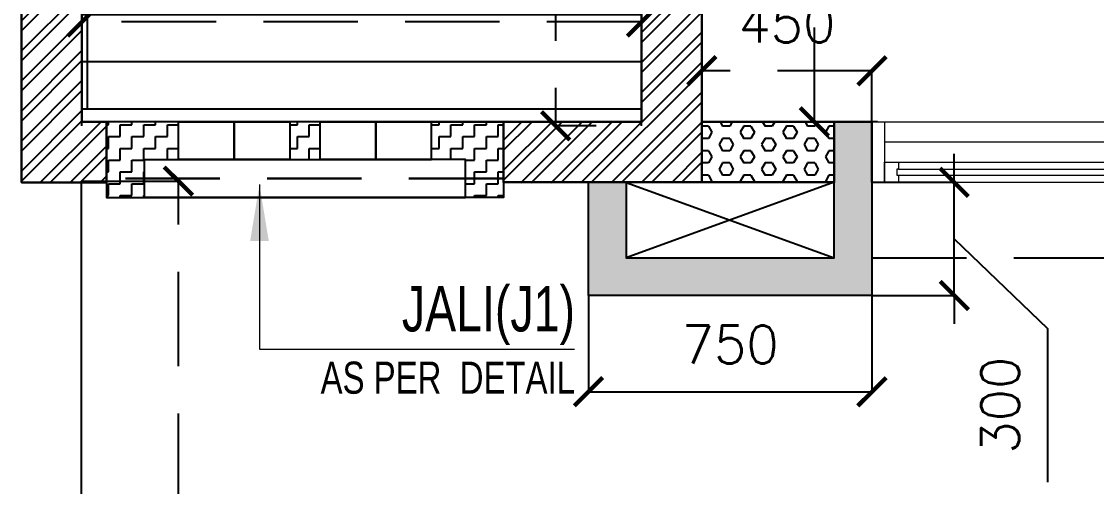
# Model space of a CAD drawing. Header units: millimetres. Extents: x 1180970 to 1231451, y -5737889 to -5695638.
# Drawn here: x 1184833 to 1187677, y -5720489 to -5719258 of the extents above; entities that cross this region are included whole.
import ezdxf

# ---------------------------------------------------------------- set-up
doc = ezdxf.new("R2010")
doc.units = ezdxf.units.MM
doc.header["$LTSCALE"] = 1000
doc.header["$MEASUREMENT"] = 0
for name, pattern in [('3BHK-A$1$AUDIT_D_120904163729-0', [0]), ('AUDIT_D_120904163729-0', [0]), ('T8(T9 IS SIMILAR) - GROUND FLOOR - DIMENSION & TEXTING$0$HIDDEN', [0.375, 0.25, -0.125]), ('T8(T9 IS SIMILAR) - GROUND FLOOR ELEVATION$0$AUDIT_D_120904163729-0', [0]), ('T8(T9 IS SIMILAR) - GROUND FLOOR ELEVATION$1$HIDDEN', [0.375, 0.25, -0.125]), ('T8_REFUGE COLUMNS$0$CENTER2', [1.125, 0.75, -0.125, 0.125, -0.125])]:
    doc.linetypes.add(name, pattern=pattern)
doc.layers.get('0').update_dxf_attribs({"linetype": 'AUDIT_D_120904163729-0'})
for name, color, linetype in [('3BHK-A$0$LEDGE WALL', 5, 'Continuous'), ('3BHK-A$1$A-HATCH -160', 251, '3BHK-A$1$AUDIT_D_120904163729-0'), ('3BHK-A$1$CUT-OUT', 49, 'Continuous'), ('A-GARDEN PARTITION', 1, 'Continuous'), ('T8(T9 IS SIMILAR) - GROUND FLOOR - DIMENSION & TEXTING$0$A-DIMENSIONS', 2, 'T8(T9 IS SIMILAR) - GROUND FLOOR - DIMENSION & TEXTING$0$HIDDEN'), ('T8(T9 IS SIMILAR) - GROUND FLOOR ELEVATION$0$A-DIM', 1, 'T8(T9 IS SIMILAR) - GROUND FLOOR ELEVATION$0$AUDIT_D_120904163729-0'), ('T8(T9 IS SIMILAR) - GROUND FLOOR ELEVATION$0$A-WALL HATCH', 252, 'T8(T9 IS SIMILAR) - GROUND FLOOR ELEVATION$0$AUDIT_D_120904163729-0'), ('T8(T9 IS SIMILAR) - GROUND FLOOR ELEVATION$0$A-WALL-FEATURES', 6, 'T8(T9 IS SIMILAR) - GROUND FLOOR ELEVATION$0$AUDIT_D_120904163729-0'), ('T8_REFUGE COLUMNS$0$A-CENTERLINE', 193, 'T8_REFUGE COLUMNS$0$CENTER2')]:
    doc.layers.add(name, color=color, linetype=linetype)
for name, color, linetype, lineweight in [('3BHK-A$1$Window', 4, 'Continuous', 20), ('3BHK-A$2$A-WALL- 160', 6, 'Continuous', 30), ('T8(T9 IS SIMILAR) - GROUND FLOOR - DIMENSION & TEXTING$0$R0-18-10-2014-T1-1st Podium Floor Plan$0$Text', 2, 'Continuous', 0), ('T8(T9 IS SIMILAR) - GROUND FLOOR ELEVATION$0$ELE-1', 4, 'Continuous', 30), ('T8(T9 IS SIMILAR) - GROUND FLOOR$0$D&W', 8, 'Continuous', 25)]:
    doc.layers.add(name, color=color, linetype=linetype, lineweight=lineweight)
doc.styles.add('T8(T9 IS SIMILAR) - GROUND FLOOR - DIMENSION & TEXTING$0$ARIAL ARROW', font='swisscl.ttf')
doc.styles.add('T8(T9 IS SIMILAR) - GROUND FLOOR - DIMENSION & TEXTING$0$Romans 1', font='romans.shx', dxfattribs={"height": 100})
doc.styles.add('T8(T9 IS SIMILAR) - GROUND FLOOR - DIMENSION & TEXTING$0$Tahoma', font='tahoma.ttf')
doc.styles.add('T8(T9 IS SIMILAR) - GROUND FLOOR ELEVATION$0$Romans 1', font='romans.shx', dxfattribs={"height": 100})
doc.dimstyles.new('T8(T9 IS SIMILAR) - GROUND FLOOR - DIMENSION & TEXTING$0$ALPINE S', dxfattribs={"dimscale": 0, "dimtxt": 100, "dimasz": 75, "dimexe": 0, "dimexo": 0, "dimgap": 75, "dimtad": 1, "dimdec": 0, "dimzin": 0, "dimdsep": 46, "dimtxsty": 'T8(T9 IS SIMILAR) - GROUND FLOOR - DIMENSION & TEXTING$0$Romans 1', "dimblk": 'T8(T9 IS SIMILAR) - GROUND FLOOR - DIMENSION & TEXTING$0$_ArchTick', "dimcen": 0.09, "dimclrd": 256, "dimclre": 256, "dimclrt": 7, "dimadec": 0, "dimazin": 0, "dimtfac": 1, "dimtdec": 0, "dimtofl": 0, "dimtmove": 1, "dimatfit": 0, "dimldrblk": 'T8(T9 IS SIMILAR) - GROUND FLOOR - DIMENSION & TEXTING$0$_Open90', "dimfxl": 1, "dimtolj": 1, "dimtzin": 0, "dimarcsym": 0})
doc.dimstyles.new('T8(T9 IS SIMILAR) - GROUND FLOOR - DIMENSION & TEXTING$0$SAMATA STD', dxfattribs={"dimtxt": 100, "dimasz": 50, "dimexe": 50, "dimexo": 50, "dimgap": 10, "dimtad": 0, "dimdec": 0, "dimrnd": 5, "dimzin": 0, "dimdsep": 46, "dimtxsty": 'T8(T9 IS SIMILAR) - GROUND FLOOR - DIMENSION & TEXTING$0$Tahoma', "dimblk": 'T8(T9 IS SIMILAR) - GROUND FLOOR - DIMENSION & TEXTING$0$_Origin2', "dimcen": -50, "dimdle": 50, "dimclrd": 7, "dimclre": 7, "dimclrt": 7, "dimadec": 0, "dimazin": 0, "dimtfac": 1, "dimtdec": 0, "dimtmove": 1, "dimatfit": 3, "dimfxl": 150, "dimtfill": 1, "dimtolj": 1, "dimtzin": 0, "dimlwd": -1, "dimlwe": -1, "dimarcsym": 0})
doc.dimstyles.new('T8(T9 IS SIMILAR) - GROUND FLOOR ELEVATION$0$ALPINE S', dxfattribs={"dimscale": 0, "dimtxt": 100, "dimasz": 75, "dimexe": 0, "dimexo": 0, "dimgap": 75, "dimtad": 1, "dimdec": 0, "dimzin": 0, "dimdsep": 46, "dimtxsty": 'T8(T9 IS SIMILAR) - GROUND FLOOR ELEVATION$0$Romans 1', "dimblk": 'T8(T9 IS SIMILAR) - GROUND FLOOR ELEVATION$0$_ArchTick', "dimcen": 0.09, "dimclrd": 256, "dimclre": 256, "dimclrt": 7, "dimadec": 0, "dimazin": 0, "dimtfac": 1, "dimtdec": 0, "dimtofl": 0, "dimtmove": 1, "dimatfit": 0, "dimldrblk": 'T8(T9 IS SIMILAR) - GROUND FLOOR ELEVATION$0$_Open90', "dimfxl": 1, "dimtolj": 1, "dimtzin": 0, "dimarcsym": 0})
pattern_1 = [(45, (-0.6522651473060251, 1285.594474900514), (-39.77475644174329, 39.7747564417433), []), (45, (25.8642391031608, 1285.594474900514), (-39.77475644174329, 39.7747564417433), [])]
pattern_2 = [(0, (0, 0), (31.25, 31.25), [31.25, -31.25]), (90, (31.25, 0), (-31.25, 31.25), [31.25, -31.25])]

# ---------------------------------------------------------------- blocks, each defined once
blk = doc.blocks.new('3BHK-A$1$2400')
at = {"layer": '3BHK-A$1$Window', "color": 1, "lineweight": 13}
for p, q in [((1151176.486151809, -5692111.929242792), (1148842.486151809, -5692111.929242792)), ((1149607.486151809, -5692111.929242792), (1148879.986151809, -5692111.929242792)), ((1149607.486151809, -5692165.255909459), (1148879.986151809, -5692165.255909459)), ((1150373.736151809, -5692165.255909459), (1149644.986151809, -5692165.255909459)), ((1150411.236151809, -5692165.255909459), (1151176.486151809, -5692165.25590946)), ((1149607.486151809, -5692218.582576125), (1148842.486151809, -5692218.582576125)), ((1150373.736151809, -5692218.582576125), (1149644.986151809, -5692218.582576125)), ((1151138.986151809, -5692218.582576125), (1150411.236151809, -5692218.582576125)), ((1150373.736151809, -5692271.929242792), (1148842.486151809, -5692271.929242792)), ((1151138.986151809, -5692271.929242792), (1150411.236151809, -5692271.929242792))]:
    blk.add_line(p, q, dxfattribs=at)
at = {"layer": '3BHK-A$1$Window', "color": 5, "lineweight": 13}
for p, q in [((1149607.486151809, -5692142.172576125), (1148879.986151809, -5692142.172576125)), ((1149607.486151809, -5692146.672576125), (1148879.986151809, -5692146.672576125)), ((1150373.736151809, -5692183.839242793), (1149644.986151809, -5692183.839242793)), ((1150373.736151809, -5692199.999242793), (1149644.986151809, -5692199.999242793)), ((1151138.986151809, -5692237.165909459), (1150411.236151809, -5692237.165909459)), ((1151138.986151809, -5692253.345909458), (1150411.236151809, -5692253.345909458))]:
    blk.add_line(p, q, dxfattribs=at)
at = {"layer": '3BHK-A$1$Window', "color": 4, "lineweight": 13}
for points in [[(1148842.486151809, -5692111.929242792), (1148809.486151809, -5692111.929242792), (1148809.486151809, -5692271.929242792), (1148842.486151809, -5692271.929242792)], [(1148879.986151809, -5692146.672576125), (1148879.986151809, -5692165.255909459), (1148842.486151809, -5692165.255909459), (1148842.486151809, -5692111.929242792), (1148879.986151809, -5692111.929242792), (1148879.986151809, -5692142.172576125), (1148875.486151809, -5692142.172576125), (1148875.486151809, -5692146.672576125)], [(1149607.486151809, -5692146.672576125), (1149607.486151809, -5692165.255909459), (1149644.986151809, -5692165.255909459), (1149644.986151809, -5692111.929242792), (1149607.486151809, -5692111.929242792), (1149607.486151809, -5692142.172576125), (1149611.986151809, -5692142.172576125), (1149611.986151809, -5692146.672576125)], [(1151209.486151809, -5692111.929242792), (1151176.486151809, -5692111.929242792), (1151176.486151809, -5692271.929242792), (1151209.486151809, -5692271.929242792)], [(1149644.986151809, -5692199.999242793), (1149644.986151809, -5692218.582576125), (1149607.486151809, -5692218.582576125), (1149607.486151809, -5692165.255909459), (1149644.986151809, -5692165.255909459), (1149644.986151809, -5692183.839242793), (1149640.486151809, -5692183.839242793), (1149640.486151809, -5692199.999242793)], [(1150373.736151809, -5692199.999242793), (1150373.736151809, -5692218.582576125), (1150411.236151809, -5692218.582576125), (1150411.236151809, -5692165.255909459), (1150373.736151809, -5692165.255909459), (1150373.736151809, -5692183.839242793), (1150378.236151809, -5692183.839242793), (1150378.236151809, -5692199.999242793)], [(1150411.236151809, -5692253.345909458), (1150411.236151809, -5692271.929242792), (1150373.736151809, -5692271.929242792), (1150373.736151809, -5692218.582576125), (1150411.236151809, -5692218.582576125), (1150411.236151809, -5692237.165909459), (1150406.736151809, -5692237.165909459), (1150406.736151809, -5692253.345909458)], [(1151138.986151809, -5692253.345909458), (1151138.986151809, -5692271.929242792), (1151176.486151809, -5692271.929242792), (1151176.486151809, -5692218.582576125), (1151138.986151809, -5692218.582576125), (1151138.986151809, -5692237.165909459), (1151143.486151809, -5692237.165909459), (1151143.486151809, -5692253.345909458)]]:
    blk.add_lwpolyline(points, close=True, dxfattribs=at)
blk = doc.blocks.new('3BHK-A')
at = {"layer": '3BHK-A$0$LEDGE WALL'}
h = blk.add_hatch(dxfattribs=at)
h.set_pattern_fill('HEX', color=8, scale=150, angle=180)
h.set_pattern_definition([(180, (1.3038516e-08, 0), (-4e-15, -32.47595264191645), [18.75, -37.5]), (300.0000000000001, (1.3038516e-08, 0), (28.125, 16.23797632095821), [18.74999999999995, -37.4999999999999]), (239.9999999999999, (-18.74999998696148, 0), (28.125, -16.23797632095823), [18.74999999999994, -37.49999999999989])])
h.paths.add_polyline_path([(1186982.808478173, -5719523.462200965), (1186632.739604952, -5719523.462200965), (1186632.739604952, -5719683.462200964), (1186982.808478173, -5719683.462200964)])
at = {"layer": '3BHK-A$1$A-HATCH -160', "linetype": 'ByBlock'}
h = blk.add_hatch(dxfattribs=at)
h.set_pattern_fill('ANSI32', color=256, scale=150)
h.set_pattern_definition(pattern_1)
h.paths.add_polyline_path([(1186107.738469346, -5719684.860871243), (1186107.721409821, -5719524.744388808), (1186472.739604953, -5719524.744388808), (1186472.739604953, -5717559.705498138), (1186152.762199037, -5717559.705498138), (1186152.762199037, -5717399.705498138), (1186632.739604952, -5717399.705498138), (1186632.739604952, -5719524.705498138), (1186632.740931469, -5719523.445928908), (1186632.738278435, -5719683.47847302)])
h = blk.add_hatch(dxfattribs=at)
h.set_pattern_fill('ANSI32', color=256, scale=150)
h.set_pattern_definition(pattern_1)
h.paths.add_polyline_path([(1184832.737551217, -5719684.923663792), (1184832.736045356, -5718799.589539891), (1184992.742031403, -5718799.58953988), (1184992.742031403, -5719524.705727474), (1185057.73979131, -5719524.754739667), (1185057.73979131, -5719684.972742796)])
at = {"layer": '3BHK-A$1$CUT-OUT'}
h = blk.add_hatch(dxfattribs=at)
h.set_pattern_fill('ANSI31', color=256, scale=1000, angle=135)
h.set_pattern_definition([(180, (23757.97681802139, 261.1719419937581), (-2.13e-14, -125), [])])
h.paths.add_polyline_path([(1186472.311793253, -5719523.462200964), (1184992.742031403, -5719523.462200964), (1184992.70892131, -5719223.462200967), (1185485.490922197, -5719223.462200967), (1185485.524032289, -5717558.462200964), (1186132.609652658, -5717558.462200964), (1186132.609652658, -5719223.462200965), (1186472.632652028, -5719223.462200965)])
at = {"layer": '3BHK-A$1$CUT-OUT', "elevation": 0.3632676598720848}
blk.add_lwpolyline([(1186472.311793253, -5719523.462200964), (1184992.742031403, -5719523.462200964), (1184992.70892131, -5719223.462200967), (1185485.490922197, -5719223.462200967), (1185485.524032289, -5717558.462200964), (1186132.609652658, -5717558.462200964), (1186132.609652658, -5719223.462200965), (1186472.632652028, -5719223.462200965)], close=True, dxfattribs=at)
at = {"layer": '3BHK-A$2$A-WALL- 160', "linetype": 'ByBlock'}
for p, q in [((1186632.739604952, -5719683.462200964, -0.0243255186329129), (1186632.739604954, -5717398.462200967, -0.0243255186329129)), ((1186472.739604953, -5719523.462200964, -0.0243255186329129), (1186472.739604953, -5717558.462200965, -0.0243255186329129)), ((1187082.742257987, -5719523.462200964, -0.0243255186329129), (1187082.742257987, -5719683.462200964, -0.0243255186329129)), ((1186472.739604953, -5719683.462200964, -0.0243255186329129), (1186632.739604952, -5719683.462200964, -0.0243255186329129))]:
    blk.add_line(p, q, dxfattribs=at)
at = {"layer": '3BHK-A$2$A-WALL- 160', "linetype": 'ByBlock', "elevation": -0.0243255186329129}
for points in [[(1184992.742031403, -5719523.462200964), (1184992.742031403, -5718798.346242707), (1184832.742031403, -5718798.346242707), (1184832.742031403, -5719683.680366618), (1184992.296918338, -5719683.680366618)], [(1184992.296918285, -5719683.680850721), (1185057.73979131, -5719683.729445622), (1185057.73979131, -5719523.462200964), (1184992.296663878, -5719523.462200964)], [(1186472.739604953, -5719683.462200964), (1186107.738458039, -5719683.511442495), (1186107.738458039, -5719523.462200964), (1186472.739604953, -5719523.462200964)]]:
    blk.add_lwpolyline(points, dxfattribs=at)
at = {"layer": '3BHK-A$2$A-WALL- 160', "linetype": 'ByBlock', "elevation": -0.5382146115771361}
blk.add_lwpolyline([(1186982.808478173, -5719523.462200965), (1186632.739604952, -5719523.462200965), (1186632.739604952, -5719683.462200964), (1186982.808478173, -5719683.462200964)], close=True, dxfattribs=at)
at = {"layer": '3BHK-A$2$A-WALL- 160', "linetype": 'ByBlock', "xscale": -1}
blk.add_blockref('3BHK-A$1$2400', (2338292.225756763, -27411.56550229807, -0.0243255186329129), dxfattribs=at)
blk = doc.blocks.new('T8_REFUGE COLUMNS')
at = {"layer": 'T8_REFUGE COLUMNS$0$A-CENTERLINE'}
blk.add_line((1185007.069074491, -5719488.744823414), (1185007.069074491, -5698299.636913835), dxfattribs=at)
blk = doc.blocks.new('T8(T9 IS SIMILAR) - GROUND FLOOR ELEVATION$0$_ArchTick')
at = {"color": 0, "linetype": 'ByBlock', "const_width": 0.15}
blk.add_lwpolyline([(-0.5, -0.5), (0.5, 0.5)], dxfattribs=at)
blk = doc.blocks.new('*D306')
at = {"layer": 'T8(T9 IS SIMILAR) - GROUND FLOOR ELEVATION$0$A-DIM', "linetype": 'T8(T9 IS SIMILAR) - GROUND FLOOR ELEVATION$1$HIDDEN', "lineweight": -2, "transparency": 16777216}
for p, q in [((1186332.744911022, -5719983.513847706), (1186332.744911022, -5720238.212598288)), ((1187082.742257987, -5719983.513847708), (1187082.742257987, -5720238.212598288))]:
    blk.add_line(p, q, dxfattribs=at)
at = {"layer": 'T8(T9 IS SIMILAR) - GROUND FLOOR ELEVATION$0$A-DIM', "lineweight": -2, "transparency": 16777216}
blk.add_line((1186332.744911022, -5720238.212598288), (1187082.742257987, -5720238.212598288), dxfattribs=at)
at = {"layer": 'T8(T9 IS SIMILAR) - GROUND FLOOR ELEVATION$0$A-DIM', "linetype": 'ByBlock', "lineweight": -2, "transparency": 16777216, "xscale": 75, "yscale": 75, "zscale": 75, "rotation": 180}
blk.add_blockref('T8(T9 IS SIMILAR) - GROUND FLOOR ELEVATION$0$_ArchTick', (1186332.744911022, -5720238.212598288), dxfattribs=at)
at = {"layer": 'T8(T9 IS SIMILAR) - GROUND FLOOR ELEVATION$0$A-DIM', "linetype": 'ByBlock', "lineweight": -2, "transparency": 16777216, "xscale": 75, "yscale": 75, "zscale": 75}
blk.add_blockref('T8(T9 IS SIMILAR) - GROUND FLOOR ELEVATION$0$_ArchTick', (1187082.742257987, -5720238.212598288), dxfattribs=at)
at = {"layer": 'T8(T9 IS SIMILAR) - GROUND FLOOR ELEVATION$0$A-DIM', "color": 7, "linetype": 'ByBlock', "transparency": 16777216, "insert": (1186707.743584505, -5720113.212598288), "char_height": 100, "attachment_point": 5, "style": 'T8(T9 IS SIMILAR) - GROUND FLOOR ELEVATION$0$Romans 1'}
blk.add_mtext('\\A1;750', dxfattribs=at)
blk = doc.blocks.new('T8(T9 IS SIMILAR) - GROUND FLOOR ELEVATION$0$_Open90')
at = {"color": 0, "linetype": 'ByBlock', "lineweight": -2}
for p, q in [((-0.5, 0.5), (0, 0)), ((0, 0), (-1, 0)), ((0, 0), (-0.5, -0.5))]:
    blk.add_line(p, q, dxfattribs=at)
blk = doc.blocks.new('*D307')
at = {"layer": 'T8(T9 IS SIMILAR) - GROUND FLOOR ELEVATION$0$A-DIM', "lineweight": -2, "transparency": 16777216}
for p, q in [((1187300.377972241, -5719683.513847708), (1187300.377972241, -5719608.513847708)), ((1187300.377972241, -5719983.513847708), (1187300.377972241, -5719683.513847708)), ((1187300.377972241, -5719833.513847708), (1187546.693985406, -5720070.548784839)), ((1187300.377972241, -5719983.513847708), (1187300.377972241, -5720058.513847708)), ((1187546.693985406, -5720070.548784839), (1187546.693985406, -5720477.691641982))]:
    blk.add_line(p, q, dxfattribs=at)
at = {"layer": 'T8(T9 IS SIMILAR) - GROUND FLOOR ELEVATION$0$A-DIM', "linetype": 'T8(T9 IS SIMILAR) - GROUND FLOOR ELEVATION$1$HIDDEN', "lineweight": -2, "transparency": 16777216}
for p, q in [((1187082.742257987, -5719683.513847708), (1187300.377972241, -5719683.513847708)), ((1187082.742257987, -5719983.513847708), (1187300.377972241, -5719983.513847708))]:
    blk.add_line(p, q, dxfattribs=at)
at = {"layer": 'T8(T9 IS SIMILAR) - GROUND FLOOR ELEVATION$0$A-DIM', "linetype": 'ByBlock', "lineweight": -2, "transparency": 16777216, "xscale": 75, "yscale": 75, "zscale": 75}
for p, rotation in [((1187300.377972241, -5719683.513847708), 270), ((1187300.377972241, -5719983.513847708), 90)]:
    blk.add_blockref('T8(T9 IS SIMILAR) - GROUND FLOOR ELEVATION$0$_ArchTick', p, dxfattribs=dict(at, rotation=rotation))
at = {"layer": 'T8(T9 IS SIMILAR) - GROUND FLOOR ELEVATION$0$A-DIM', "color": 7, "linetype": 'ByBlock', "transparency": 16777216, "insert": (1187421.693985406, -5720274.12021341), "char_height": 100, "attachment_point": 5, "rotation": 90, "style": 'T8(T9 IS SIMILAR) - GROUND FLOOR ELEVATION$0$Romans 1'}
blk.add_mtext('\\A1;300', dxfattribs=at)
blk = doc.blocks.new('T8(T9 IS SIMILAR) - GROUND FLOOR ELEVATION$0$JG')
at = {"layer": 'T8(T9 IS SIMILAR) - GROUND FLOOR ELEVATION$0$A-WALL HATCH', "linetype": 'ByBlock'}
h = blk.add_hatch(dxfattribs=at)
h.set_pattern_fill('ZIGZAG', color=256, scale=250)
h.set_pattern_definition(pattern_2)
h.paths.add_polyline_path([(1133312.256854269, -5722820.520059796), (1133392.470780536, -5722820.520059796), (1133392.470780536, -5722720.520030526), (1133312.256854269, -5722720.520030526)])
edge = h.paths.add_edge_path()
edge.add_line((1133877.164622129, -5722870.529525942), (1133877.164622129, -5722920.529525942))
edge.add_line((1133877.164622129, -5722920.529525942), (1133777.164622129, -5722920.529525942))
edge.add_line((1133777.164622129, -5722920.529525942), (1133777.164622129, -5722870.529525942))
edge.add_line((1133777.164622129, -5722870.529525942), (1133777.164622129, -5722820.529525942))
edge.add_line((1133777.164622129, -5722820.529525942), (1133687.364173081, -5722820.520059796))
edge.add_line((1133687.364173081, -5722820.520059796), (1133687.364182007, -5722720.520053367))
edge.add_line((1133687.364182007, -5722720.520053367), (1133877.164622127, -5722720.553921827))
edge.add_line((1133877.164622127, -5722720.553921827), (1133877.164611416, -5722870.529525942))
edge.add_line((1132827.363817403, -5722870.520059796), (1132827.363817403, -5722920.520059796))
edge.add_line((1132827.363817403, -5722920.520059796), (1132927.363817403, -5722920.520059796))
edge.add_line((1132927.363817403, -5722920.520059796), (1132927.363817403, -5722870.520059796))
edge.add_line((1132927.363817403, -5722870.520059796), (1132927.363817403, -5722820.520059796))
edge.add_line((1132927.363817403, -5722820.520059796), (1133017.363817403, -5722820.520059796))
edge.add_line((1133017.363817403, -5722820.520059796), (1133017.363808477, -5722720.520053367))
edge.add_line((1133017.363808477, -5722720.520053367), (1132827.363817405, -5722720.544455681))
edge.add_line((1132827.363817405, -5722720.544455681), (1132827.363828116, -5722870.520059796))
at = {"layer": 'T8(T9 IS SIMILAR) - GROUND FLOOR ELEVATION$0$A-WALL-FEATURES', "color": 3, "elevation": -1.270167410725538}
for points in [[(1132827.363817403, -5722870.520059796), (1132827.363817403, -5722870.520059796), (1132827.363817403, -5722920.520059796), (1132927.363817403, -5722920.520059796), (1132927.363817403, -5722870.520059796), (1132927.363817403, -5722820.520059796), (1133017.363817403, -5722820.520059796), (1133017.363808477, -5722720.520053367), (1132827.363817405, -5722720.544455681), (1132827.363828116, -5722870.520059796)], [(1133877.164622129, -5722870.529525942), (1133877.164622129, -5722870.529525942), (1133877.164622129, -5722920.529525942), (1133777.164622129, -5722920.529525942), (1133777.164622129, -5722870.529525942), (1133777.164622129, -5722820.529525942), (1133687.364173081, -5722820.520059796), (1133687.364182007, -5722720.520053367), (1133877.164622127, -5722720.553921827), (1133877.164611416, -5722870.529525942)]]:
    blk.add_lwpolyline(points, dxfattribs=at)
blk.add_lwpolyline([(1133312.256854269, -5722820.520059796), (1133392.470780536, -5722820.520059796), (1133392.470780536, -5722720.520030526), (1133312.256854269, -5722720.520030526)], close=True, dxfattribs=at)
at = {"layer": 'T8(T9 IS SIMILAR) - GROUND FLOOR ELEVATION$0$ELE-1', "color": 5}
for p, q in [((1133017.363808477, -5722720.520053367, -1.270167410725538), (1133312.256854269, -5722720.520053367, -1.270167410725538)), ((1133164.810335836, -5722820.520059796, -1.270167410725538), (1133164.810335836, -5722720.520053367, -1.270167410725538)), ((1133687.364182007, -5722720.520053367, -1.270167410725538), (1133392.470780536, -5722720.520053367, -1.270167410725538)), ((1133539.917476809, -5722820.520059796, -1.270167410725538), (1133539.917476809, -5722720.520053367, -1.270167410725538)), ((1133312.256854269, -5722820.520059796, -1.270167410725538), (1133017.363817403, -5722820.520059796, -1.270167410725538)), ((1133392.470780536, -5722820.520059796, -1.270167410725538), (1133687.364173081, -5722820.520059796, -1.270167410725538)), ((1132927.363790743, -5722920.520059796, -1.270167410725538), (1133777.164622129, -5722920.529525942, -1.270167410725538))]:
    blk.add_line(p, q, dxfattribs=at)
at = {"layer": 'T8(T9 IS SIMILAR) - GROUND FLOOR ELEVATION$0$ELE-1', "color": 5, "linetype": 'T8(T9 IS SIMILAR) - GROUND FLOOR ELEVATION$1$HIDDEN'}
blk.add_line((1133877.164622129, -5722870.529525942, -1.270167410725538), (1132827.363790743, -5722870.520059796, -1.270167410725538), dxfattribs=at)
blk = doc.blocks.new('T8(T9 IS SIMILAR) - GROUND FLOOR - DIMENSION & TEXTING$0$_Origin2')
at = {"color": 0, "linetype": 'ByBlock', "lineweight": -2}
blk.add_line((-0.5, 0), (-1, 0), dxfattribs=at)
for radius in [0.5, 0.25]:
    blk.add_circle((0, 0), radius, dxfattribs=at)
blk = doc.blocks.new('T8(T9 IS SIMILAR) - GROUND FLOOR - DIMENSION & TEXTING$0$_ArchTick')
at = {"color": 0, "linetype": 'ByBlock', "const_width": 0.15}
blk.add_lwpolyline([(-0.5, -0.5), (0.5, 0.5)], dxfattribs=at)
blk = doc.blocks.new('*D567')
at = {"layer": 'T8(T9 IS SIMILAR) - GROUND FLOOR - DIMENSION & TEXTING$0$A-DIMENSIONS', "linetype": 'T8(T9 IS SIMILAR) - GROUND FLOOR - DIMENSION & TEXTING$0$HIDDEN', "lineweight": -2, "transparency": 16777216}
for p, q in [((1184992.671076539, -5719533.689604918), (1184992.671076539, -5719258.894039023)), ((1186472.693766964, -5719533.709607), (1186472.693766964, -5719258.894039023))]:
    blk.add_line(p, q, dxfattribs=at)
at = {"layer": 'T8(T9 IS SIMILAR) - GROUND FLOOR - DIMENSION & TEXTING$0$A-DIMENSIONS', "lineweight": -2, "transparency": 16777216}
blk.add_line((1186472.693766964, -5719258.894039023), (1184992.671076539, -5719258.894039023), dxfattribs=at)
at = {"layer": 'T8(T9 IS SIMILAR) - GROUND FLOOR - DIMENSION & TEXTING$0$A-DIMENSIONS', "linetype": 'ByBlock', "lineweight": -2, "transparency": 16777216, "xscale": 75, "yscale": 75, "zscale": 75, "rotation": 180}
blk.add_blockref('T8(T9 IS SIMILAR) - GROUND FLOOR - DIMENSION & TEXTING$0$_ArchTick', (1184992.671076539, -5719258.894039023), dxfattribs=at)
at = {"layer": 'T8(T9 IS SIMILAR) - GROUND FLOOR - DIMENSION & TEXTING$0$A-DIMENSIONS', "linetype": 'ByBlock', "lineweight": -2, "transparency": 16777216, "xscale": 75, "yscale": 75, "zscale": 75}
blk.add_blockref('T8(T9 IS SIMILAR) - GROUND FLOOR - DIMENSION & TEXTING$0$_ArchTick', (1186472.693766964, -5719258.894039023), dxfattribs=at)
at = {"layer": 'T8(T9 IS SIMILAR) - GROUND FLOOR - DIMENSION & TEXTING$0$A-DIMENSIONS', "color": 7, "linetype": 'ByBlock', "transparency": 16777216, "insert": (1185732.682421752, -5719133.894039023), "char_height": 100, "attachment_point": 5, "style": 'T8(T9 IS SIMILAR) - GROUND FLOOR - DIMENSION & TEXTING$0$Romans 1'}
blk.add_mtext('\\A1;1480', dxfattribs=at)
blk = doc.blocks.new('T8(T9 IS SIMILAR) - GROUND FLOOR - DIMENSION & TEXTING$0$_Open90')
at = {"color": 0, "linetype": 'ByBlock', "lineweight": -2}
for p, q in [((-0.5, 0.5), (0, 0)), ((0, 0), (-1, 0)), ((0, 0), (-0.5, -0.5))]:
    blk.add_line(p, q, dxfattribs=at)
blk = doc.blocks.new('*D568')
at = {"layer": 'T8(T9 IS SIMILAR) - GROUND FLOOR - DIMENSION & TEXTING$0$A-DIMENSIONS', "linetype": 'T8(T9 IS SIMILAR) - GROUND FLOOR - DIMENSION & TEXTING$0$HIDDEN', "lineweight": -2, "transparency": 16777216}
for p, q in [((1186337.705063982, -5717558.662032919), (1186245.766351257, -5717558.662032919)), ((1186352.693766965, -5719533.692843203), (1186245.766351257, -5719533.692843203))]:
    blk.add_line(p, q, dxfattribs=at)
at = {"layer": 'T8(T9 IS SIMILAR) - GROUND FLOOR - DIMENSION & TEXTING$0$A-DIMENSIONS', "lineweight": -2, "transparency": 16777216}
blk.add_line((1186245.766351257, -5717558.662032919), (1186245.766351257, -5719533.692843203), dxfattribs=at)
at = {"layer": 'T8(T9 IS SIMILAR) - GROUND FLOOR - DIMENSION & TEXTING$0$A-DIMENSIONS', "linetype": 'ByBlock', "lineweight": -2, "transparency": 16777216, "xscale": 75, "yscale": 75, "zscale": 75}
for p, rotation in [((1186245.766351257, -5717558.662032919), 90), ((1186245.766351257, -5719533.692843203), 270)]:
    blk.add_blockref('T8(T9 IS SIMILAR) - GROUND FLOOR - DIMENSION & TEXTING$0$_ArchTick', p, dxfattribs=dict(at, rotation=rotation))
at = {"layer": 'T8(T9 IS SIMILAR) - GROUND FLOOR - DIMENSION & TEXTING$0$A-DIMENSIONS', "color": 7, "linetype": 'ByBlock', "transparency": 16777216, "insert": (1186120.766351258, -5718546.177438063), "char_height": 100, "attachment_point": 5, "rotation": 90, "style": 'T8(T9 IS SIMILAR) - GROUND FLOOR - DIMENSION & TEXTING$0$Romans 1'}
blk.add_mtext('\\A1;1975', dxfattribs=at)
blk = doc.blocks.new('*D526')
at = {"layer": 'T8(T9 IS SIMILAR) - GROUND FLOOR - DIMENSION & TEXTING$0$A-DIMENSIONS', "linetype": 'T8(T9 IS SIMILAR) - GROUND FLOOR - DIMENSION & TEXTING$0$HIDDEN', "lineweight": -2, "transparency": 16777216}
for p, q in [((1186632.673384769, -5719523.462200978), (1186632.673384769, -5719387.975135678)), ((1187082.673384769, -5719523.462200978), (1187082.673384769, -5719387.975135678))]:
    blk.add_line(p, q, dxfattribs=at)
at = {"layer": 'T8(T9 IS SIMILAR) - GROUND FLOOR - DIMENSION & TEXTING$0$A-DIMENSIONS', "lineweight": -2, "transparency": 16777216}
blk.add_line((1187082.673384769, -5719387.975135678), (1186632.673384769, -5719387.975135678), dxfattribs=at)
at = {"layer": 'T8(T9 IS SIMILAR) - GROUND FLOOR - DIMENSION & TEXTING$0$A-DIMENSIONS', "linetype": 'ByBlock', "lineweight": -2, "transparency": 16777216, "xscale": 75, "yscale": 75, "zscale": 75, "rotation": 180}
blk.add_blockref('T8(T9 IS SIMILAR) - GROUND FLOOR - DIMENSION & TEXTING$0$_ArchTick', (1186632.673384769, -5719387.975135678), dxfattribs=at)
at = {"layer": 'T8(T9 IS SIMILAR) - GROUND FLOOR - DIMENSION & TEXTING$0$A-DIMENSIONS', "linetype": 'ByBlock', "lineweight": -2, "transparency": 16777216, "xscale": 75, "yscale": 75, "zscale": 75}
blk.add_blockref('T8(T9 IS SIMILAR) - GROUND FLOOR - DIMENSION & TEXTING$0$_ArchTick', (1187082.673384769, -5719387.975135678), dxfattribs=at)
at = {"layer": 'T8(T9 IS SIMILAR) - GROUND FLOOR - DIMENSION & TEXTING$0$A-DIMENSIONS', "color": 7, "linetype": 'ByBlock', "transparency": 16777216, "insert": (1186857.673384769, -5719262.97513568), "char_height": 100, "attachment_point": 5, "style": 'T8(T9 IS SIMILAR) - GROUND FLOOR - DIMENSION & TEXTING$0$Romans 1'}
blk.add_mtext('\\A1;450', dxfattribs=at)
blk = doc.blocks.new('*D535')
at = {"layer": 'T8(T9 IS SIMILAR) - GROUND FLOOR - DIMENSION & TEXTING$0$A-DIMENSIONS', "linetype": 'T8(T9 IS SIMILAR) - GROUND FLOOR - DIMENSION & TEXTING$0$HIDDEN', "lineweight": -2, "transparency": 16777216}
for p, q in [((1187097.068105847, -5714848.462200976), (1186930.232220037, -5714848.462200976)), ((1187097.068105843, -5719523.262369035), (1186930.232220037, -5719523.262369035))]:
    blk.add_line(p, q, dxfattribs=at)
at = {"layer": 'T8(T9 IS SIMILAR) - GROUND FLOOR - DIMENSION & TEXTING$0$A-DIMENSIONS', "lineweight": -2, "transparency": 16777216}
blk.add_line((1186930.232220037, -5719523.262369035), (1186930.232220037, -5714848.462200976), dxfattribs=at)
at = {"layer": 'T8(T9 IS SIMILAR) - GROUND FLOOR - DIMENSION & TEXTING$0$A-DIMENSIONS', "linetype": 'ByBlock', "lineweight": -2, "transparency": 16777216, "xscale": 75, "yscale": 75, "zscale": 75}
for p, rotation in [((1186930.232220037, -5714848.462200976), 90), ((1186930.232220037, -5719523.262369035), 270)]:
    blk.add_blockref('T8(T9 IS SIMILAR) - GROUND FLOOR - DIMENSION & TEXTING$0$_ArchTick', p, dxfattribs=dict(at, rotation=rotation))
at = {"layer": 'T8(T9 IS SIMILAR) - GROUND FLOOR - DIMENSION & TEXTING$0$A-DIMENSIONS', "color": 7, "linetype": 'ByBlock', "transparency": 16777216, "insert": (1186805.232220038, -5717185.862285008), "char_height": 100, "attachment_point": 5, "rotation": 90, "style": 'T8(T9 IS SIMILAR) - GROUND FLOOR - DIMENSION & TEXTING$0$Romans 1'}
blk.add_mtext('\\A1;4675', dxfattribs=at)
blk = doc.blocks.new('*D509')
at = {"layer": 'T8(T9 IS SIMILAR) - GROUND FLOOR - DIMENSION & TEXTING$0$A-DIMENSIONS', "linetype": 'T8(T9 IS SIMILAR) - GROUND FLOOR - DIMENSION & TEXTING$0$HIDDEN', "lineweight": -2, "transparency": 16777216}
for p, q in [((1184991.151293825, -5719680.453776211), (1185248, -5719680.453776211)), ((1184991.151294107, -5721670.729836603), (1185248, -5721670.729836603))]:
    blk.add_line(p, q, dxfattribs=at)
at = {"layer": 'T8(T9 IS SIMILAR) - GROUND FLOOR - DIMENSION & TEXTING$0$A-DIMENSIONS', "lineweight": -2, "transparency": 16777216}
blk.add_line((1185248, -5721670.729836603), (1185248, -5719680.453776211), dxfattribs=at)
at = {"layer": 'T8(T9 IS SIMILAR) - GROUND FLOOR - DIMENSION & TEXTING$0$A-DIMENSIONS', "linetype": 'ByBlock', "lineweight": -2, "transparency": 16777216, "xscale": 75, "yscale": 75, "zscale": 75}
for p, rotation in [((1185248, -5719680.453776211), 90), ((1185248, -5721670.729836603), 270)]:
    blk.add_blockref('T8(T9 IS SIMILAR) - GROUND FLOOR - DIMENSION & TEXTING$0$_ArchTick', p, dxfattribs=dict(at, rotation=rotation))
at = {"layer": 'T8(T9 IS SIMILAR) - GROUND FLOOR - DIMENSION & TEXTING$0$A-DIMENSIONS', "color": 7, "linetype": 'ByBlock', "transparency": 16777216, "insert": (1185123.000000001, -5720675.591806406), "char_height": 100, "attachment_point": 5, "rotation": 90, "style": 'T8(T9 IS SIMILAR) - GROUND FLOOR - DIMENSION & TEXTING$0$Romans 1'}
blk.add_mtext('\\A1;1990', dxfattribs=at)
blk = doc.blocks.new('T8(T9 IS SIMILAR) - GROUND FLOOR ELEVATION')
at = {"layer": 'T8(T9 IS SIMILAR) - GROUND FLOOR ELEVATION$0$A-WALL HATCH', "linetype": 'ByBlock'}
h = blk.add_hatch(dxfattribs=at)
h.set_pattern_fill('ZIGZAG', color=256, scale=250)
h.set_pattern_definition(pattern_2)
h.paths.add_polyline_path([(1186332.744911022, -5719983.513847706), (1186332.744911022, -5719683.513847705), (1186432.744911022, -5719683.513847705), (1186432.744911021, -5719883.513847705), (1186982.742257987, -5719883.513847708), (1186982.742257987, -5719523.462200978), (1187082.742257987, -5719523.462200978), (1187082.742257987, -5719983.513847708)])
h.paths.add_polyline_path([(1190232.739604954, -5719983.513847706), (1190232.739604954, -5719683.513847705), (1190132.739604954, -5719683.513847705), (1190132.739604955, -5719883.513847705), (1189582.742257989, -5719883.513847708), (1189582.742257989, -5719523.462200978), (1189482.742257989, -5719523.462200978), (1189482.742257988, -5719983.513847708)])
h.paths.add_polyline_path([(1190857.655016405, -5717933.453114518), (1190857.655016405, -5717733.453114518), (1190757.655016405, -5717733.453114518), (1190757.655016405, -5717933.453114518)])
h.paths.add_polyline_path([(1193357.655016405, -5717733.453114518), (1193357.655016405, -5717933.453114518), (1193257.655016405, -5717933.453114518), (1193257.655016405, -5717733.453114518)])
h.paths.add_polyline_path([(1196632.824636635, -5709938.813223759), (1196632.824636635, -5709738.81322376), (1196532.824636634, -5709738.81322376), (1196532.824636634, -5709938.813223759)])
h.paths.add_polyline_path([(1194131.992500206, -5709738.81322376), (1194131.992500206, -5709938.81322376), (1194031.992500206, -5709938.81322376), (1194031.992500206, -5709738.81322376)])
h.paths.add_polyline_path([(1195742.656880111, -5701889.698001103), (1196212.787461024, -5701889.6980011), (1196212.787461024, -5702349.698001103), (1196112.787461021, -5702349.698001103), (1196112.787461021, -5701989.6980011), (1195742.656880111, -5701989.698001103)])
h.paths.add_polyline_path([(1198312.787461024, -5702349.698001103), (1198312.787461024, -5701889.698001102), (1199132.592345926, -5701889.698001103), (1199132.592345926, -5701989.698001103), (1198412.787461025, -5701989.698001102), (1198412.787461025, -5702349.698001103)])
h.paths.add_polyline_path([(1199662.520018371, -5701090.315009164), (1199662.520018371, -5700890.315009163), (1199762.520018372, -5700890.315009163), (1199762.520018372, -5701090.315009164)])
h.paths.add_polyline_path([(1201862.646937739, -5700890.315009163), (1201862.646937739, -5701090.315009164), (1201962.646937739, -5701090.315009164), (1201962.646937739, -5700890.315009163)])
h.paths.add_polyline_path([(1210681.882062077, -5700890.315009163), (1210681.882062077, -5701090.315009164), (1210581.882062078, -5701090.315009164), (1210581.882062078, -5700890.315009163)])
h.paths.add_polyline_path([(1212882.008981445, -5701090.315009164), (1212882.008981445, -5700890.315009163), (1212782.008981445, -5700890.315009163), (1212782.008981445, -5701090.315009164)])
h.paths.add_polyline_path([(1214231.79839973, -5702349.698001103), (1214231.79839973, -5701889.698001098), (1213412.264499907, -5701889.698001103), (1213412.264499907, -5701989.698001103), (1214131.798399729, -5701989.698001098), (1214131.798399729, -5702349.698001103)])
h.paths.add_polyline_path([(1216801.936660584, -5701889.698000361), (1216331.79839973, -5701889.6980011), (1216331.79839973, -5702349.698001103), (1216431.798399733, -5702349.698001103), (1216431.798399733, -5701989.698001102), (1216801.936660372, -5701989.698001884)])
h.paths.add_polyline_path([(1215911.704363182, -5709938.813223759), (1215911.704363182, -5709738.81322376), (1216011.704363182, -5709738.81322376), (1216011.704363182, -5709938.813223759)])
h.paths.add_polyline_path([(1218412.536499611, -5709738.81322376), (1218412.536499611, -5709938.81322376), (1218512.536499611, -5709938.81322376), (1218512.536499611, -5709738.81322376)])
h.paths.add_polyline_path([(1221686.873983411, -5717933.453114518), (1221686.873983411, -5717733.453114518), (1221786.873983411, -5717733.453114518), (1221786.873983411, -5717933.453114518)])
h.paths.add_polyline_path([(1219186.873983411, -5717733.453114518), (1219186.873983411, -5717933.453114518), (1219286.873983411, -5717933.453114518), (1219286.873983411, -5717733.453114518)])
h.paths.add_polyline_path([(1222311.789394861, -5719983.513847706), (1222311.789394861, -5719683.513847705), (1222411.789394861, -5719683.513847705), (1222411.789394861, -5719883.513847705), (1222961.786741827, -5719883.513847708), (1222961.786741827, -5719523.462200978), (1223061.786741827, -5719523.462200978), (1223061.786741827, -5719983.513847708)])
h.paths.add_polyline_path([(1226211.784088794, -5719983.513847706), (1226211.784088794, -5719683.513847705), (1226111.784088793, -5719683.513847705), (1226111.784088794, -5719883.513847705), (1225561.786741828, -5719883.513847708), (1225561.786741828, -5719523.462200978), (1225461.786741828, -5719523.462200978), (1225461.786741828, -5719983.513847708)])
h.paths.add_polyline_path([(1217001.923366661, -5727584.64396776), (1216901.923366661, -5727584.64396776), (1216901.923366661, -5727784.643967762), (1216356.79839973, -5727784.643967762), (1216356.798399731, -5727424.643967764), (1216256.798399731, -5727424.643967764), (1216256.79839973, -5727884.643967763), (1217001.923366661, -5727884.643967763)])
h.paths.add_polyline_path([(1214156.798399717, -5727424.643967764), (1214056.798399717, -5727424.643967764), (1214056.798399718, -5727784.643967762), (1213412.264499907, -5727784.643967762), (1213412.264499907, -5727884.643967762), (1214156.798399718, -5727884.643967763)])
h.paths.add_polyline_path([(1210681.882062077, -5728884.026959701), (1210681.882062077, -5728684.0269597), (1210581.882062078, -5728684.0269597), (1210581.882062078, -5728884.026959701)])
h.paths.add_polyline_path([(1212882.008981445, -5728684.0269597), (1212882.008981445, -5728884.026959701), (1212782.008981445, -5728884.026959701), (1212782.008981445, -5728684.0269597)])
h.paths.add_polyline_path([(1201862.646937739, -5728884.026959701), (1201862.646937739, -5728684.0269597), (1201962.646937739, -5728684.0269597), (1201962.646937739, -5728884.026959701)])
h.paths.add_polyline_path([(1199662.520018371, -5728684.0269597), (1199662.520018371, -5728884.026959701), (1199762.520018372, -5728884.026959701), (1199762.520018372, -5728684.0269597)])
h.paths.add_polyline_path([(1198387.730600096, -5727424.643967764), (1198487.730600096, -5727424.643967764), (1198487.730600097, -5727784.643967762), (1199132.264499908, -5727784.643967762), (1199132.264499908, -5727884.643967762), (1198387.730600098, -5727884.643967763)])
h.paths.add_polyline_path([(1195542.605633154, -5727584.64396776), (1195642.605633154, -5727584.64396776), (1195642.605633154, -5727784.643967762), (1196187.730600085, -5727784.643967762), (1196187.730600086, -5727424.643967764), (1196287.730600086, -5727424.643967764), (1196287.730600085, -5727884.643967763), (1195542.605633154, -5727884.643967763)])
at = {"layer": 'T8(T9 IS SIMILAR) - GROUND FLOOR ELEVATION$0$A-WALL-FEATURES', "color": 8, "linetype": 'ByBlock'}
for p, q in [((1186982.742257987, -5719683.513847708, -0.0243255186329129), (1186432.744911022, -5719883.513847705, -0.0243255186329129)), ((1186432.744911022, -5719683.667371413, -0.0243255186329129), (1186982.742257987, -5719883.513847708, -0.0243255186329129))]:
    blk.add_line(p, q, dxfattribs=at)
at = {"layer": 'T8(T9 IS SIMILAR) - GROUND FLOOR ELEVATION$0$A-WALL-FEATURES', "color": 8, "linetype": 'T8(T9 IS SIMILAR) - GROUND FLOOR ELEVATION$1$HIDDEN'}
blk.add_line((1187082.742257988, -5719883.513847706, -0.0243255186329129), (1189482.742257988, -5719883.513847708, -0.0243255186329129), dxfattribs=at)
at = {"layer": 'T8(T9 IS SIMILAR) - GROUND FLOOR ELEVATION$0$A-WALL-FEATURES', "linetype": 'ByBlock', "elevation": -0.0243255186329129}
blk.add_lwpolyline([(1186332.744911022, -5719983.513847706), (1186332.744911022, -5719683.513847705), (1186432.744911022, -5719683.513847705), (1186432.744911021, -5719883.513847705), (1186982.742257987, -5719883.513847708), (1186982.742257987, -5719523.462200978), (1187082.742257987, -5719523.462200978), (1187082.742257987, -5719983.513847708)], close=True, dxfattribs=at)
at = {"layer": 'T8(T9 IS SIMILAR) - GROUND FLOOR ELEVATION$0$A-WALL-FEATURES', "linetype": 'ByBlock'}
blk.add_blockref('T8(T9 IS SIMILAR) - GROUND FLOOR ELEVATION$0$JG', (52230.37597390543, 3197.082254703157, 1.245841892092625), dxfattribs=at)
at = {"layer": 'T8(T9 IS SIMILAR) - GROUND FLOOR ELEVATION$0$A-DIM', "linetype": 'ByBlock'}
dim = blk.add_linear_dim(base=(1187300.377972241, -5719683.513847708), p1=(1187082.742257987, -5719983.513847708), p2=(1187082.742257987, -5719683.513847708, -0.0243255186329129), angle=90, dimstyle='T8(T9 IS SIMILAR) - GROUND FLOOR ELEVATION$0$ALPINE S', override={"dimscale": 1, "dimfxl": 5, "dimarcsym": 1}, dxfattribs=at)
dim.commit()
dim.dimension.update_dxf_attribs({"geometry": '*D307', "text_midpoint": (1187546.693985406, -5720145.54878484), "dimtype": 128})
dim = blk.add_linear_dim(base=(1187082.742257987, -5720238.212598288), p1=(1186332.744911022, -5719983.513847706, -0.0243255186329129), p2=(1187082.742257987, -5719983.513847708, -0.0243255186329129), dimstyle='T8(T9 IS SIMILAR) - GROUND FLOOR ELEVATION$0$ALPINE S', override={"dimscale": 1, "dimfxl": 5, "dimarcsym": 1}, dxfattribs=at)
dim.commit()
dim.dimension.update_dxf_attribs({"geometry": '*D306', "text_midpoint": (1186707.743584505, -5720113.212598288)})
blk = doc.blocks.new('T8(T9 IS SIMILAR) - GROUND FLOOR')
at = {"layer": 'T8(T9 IS SIMILAR) - GROUND FLOOR$0$D&W', "linetype": 'ByBlock'}
for name in ['T8_REFUGE COLUMNS', '3BHK-A']:
    blk.add_blockref(name, (0, 0), dxfattribs=at)
blk.add_blockref('T8(T9 IS SIMILAR) - GROUND FLOOR ELEVATION', (0, 0), dxfattribs=at)
blk = doc.blocks.new('T8(T9 IS SIMILAR) - GROUND FLOOR - DIMENSION & TEXTING')
at = {"layer": 'T8(T9 IS SIMILAR) - GROUND FLOOR - DIMENSION & TEXTING$0$R0-18-10-2014-T1-1st Podium Floor Plan$0$Text', "insert": (1186297.044636051, -5719958.557149918, 0.4895635743113104), "char_height": 120, "width": 762.0446360517517, "attachment_point": 3, "style": 'T8(T9 IS SIMILAR) - GROUND FLOOR - DIMENSION & TEXTING$0$ARIAL ARROW'}
blk.add_mtext('JALI(J1)\\P{\\H0.70833x;AS PER  DETAIL}', dxfattribs=at)
at = {"layer": 'T8(T9 IS SIMILAR) - GROUND FLOOR - DIMENSION & TEXTING$0$A-DIMENSIONS', "linetype": 'ByBlock'}
for base, p1, p2, angle, picture, middle in [((1186930.232220037, -5714848.462200976, 0.4895635743109779), (1187097.068105843, -5719523.262369035, 0.9791271486222882), (1187097.068105847, -5714848.462200976, 0.9791271486222882), 270, '*D535', (1186805.232220038, -5717185.862285008, 0.4895635743109779)), ((1186245.766351257, -5719533.692843203, 0.4895635743113104), (1186337.705063982, -5717558.662032919, 0.4895635743113104), (1186352.693766965, -5719533.692843203, 0.4895635743113104), 270, '*D568', (1186120.766351258, -5718546.177438063, 0.4895635743113104)), ((1184992.671076539, -5719258.894039023, 0.4895635743113104), (1186472.693766964, -5719533.709607, 0.4895635743113104), (1184992.671076539, -5719533.689604918, 0.4895635743113104), 180, '*D567', (1185732.682421752, -5719133.894039023, 0.4895635743113104)), ((1186632.673384769, -5719387.975135678, 0.4895635743113104), (1187082.673384769, -5719523.462200978, 0.4895635743113104), (1186632.673384769, -5719523.462200978, 0.4895635743113104), 180, '*D526', (1186857.673384769, -5719262.97513568, 0.4895635743113104)), ((1185248, -5719680.453776211), (1184991.151294107, -5721670.729836603, -4.861307630955547), (1184991.151293825, -5719680.453776211, -4.861307630955547), 90, '*D509', (1185123.000000001, -5720675.591806406))]:
    dim = blk.add_linear_dim(base=base, p1=p1, p2=p2, angle=angle, dimstyle='T8(T9 IS SIMILAR) - GROUND FLOOR - DIMENSION & TEXTING$0$ALPINE S', override={"dimscale": 1, "dimfxl": 5, "dimarcsym": 1}, dxfattribs=at)
    dim.commit()
    dim.dimension.update_dxf_attribs({"geometry": picture, "text_midpoint": middle})
at = {"layer": 'T8(T9 IS SIMILAR) - GROUND FLOOR - DIMENSION & TEXTING$0$R0-18-10-2014-T1-1st Podium Floor Plan$0$Text'}
blk.add_leader([(1185462.277424899, -5719689.318132345, 0.4895635743113104), (1185462.277424899, -5720125.829911531, 0.4895635743113104), (1186296.104253578, -5720125.865468615, 0.4895635743113104)], dimstyle='T8(T9 IS SIMILAR) - GROUND FLOOR - DIMENSION & TEXTING$0$SAMATA STD', override={"dimscale": 1, "dimasz": 150, "dimclrd": 2, "dimfxlon": 1, "dimarcsym": 1}, dxfattribs=at)

msp = doc.modelspace()

# ---------------------------------------------------------------- block references
at = {"linetype": 'ByBlock'}
msp.add_blockref('T8(T9 IS SIMILAR) - GROUND FLOOR', (0, 0), dxfattribs=at)

# ---------------------------------------------------------------- next in the draw order: block references
msp.add_blockref('T8(T9 IS SIMILAR) - GROUND FLOOR - DIMENSION & TEXTING', (0, 0), dxfattribs=at)

# ---------------------------------------------------------------- next in the draw order: linework, layer by layer
at = {"layer": 'A-GARDEN PARTITION'}
msp.add_line((1184991.151294107, -5721670.729836603, -4.861307630955547), (1184991.151293825, -5719680.453776211, -4.861307630955547), dxfattribs=at)

doc.saveas('drawing.dxf')
